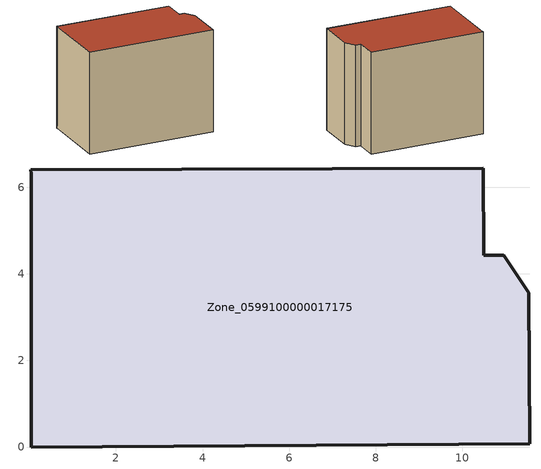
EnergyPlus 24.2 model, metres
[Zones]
Zone_0599100000017175
 floor ground (C_G): 10.96,4.43 11.53,3.56 11.55,0.07 0.04,0 0.04,6.31 0.04,6.4 10.48,6.44 10.49,4.42 z0
 wall outside (C_F): 0.04,6.31 0.04,0 11.55,0.07 11.53,3.56 10.96,4.43 10.49,4.42 10.48,6.44 0.04,6.4 0.04,6.31 z0:9.23
 roof outside (C_R): 11.53,3.56 10.96,4.43 10.49,4.42 10.48,6.44 0.04,6.4 0.04,6.31 0.04,0 11.55,0.07 z9.23
[BUILDING]
Pand.0599100000017175: North Axis=0; Terrain=City; Loads Convergence Tolerance Value=0.04; Temperature Convergence Tolerance Value=0.4; Solar Distribution=FullExterior; Maximum Number of Warmup Days=25; Minimum Number of Warmup Days=1
[Site:Location]
Rotterdam.The.Hague.AP_ZH_NLD Design_Conditions: Latitude=51.96; Longitude=4.45; Time Zone=1; Elevation=-4.5
[SITE:GROUNDTEMPERATURE:BUILDINGSURFACE]
18, 18, 18, 18, 18, 18, 18, 18, 18, 18, 18, 18
[MATERIAL] Thermal Absorptance=0.9; Solar Absorptance=0.7; Visible Absorptance=0.7
Name | Roughness | Thickness | Conductivity | Density | Specific Heat
G.D.1965 | MediumSmooth | 0.15 | 1 | 540 | 1210
F.D.1965 | Rough | 0.3 | 0.857143 | 1920 | 840
R.D.1965 | MediumRough | 0.2 | 0.08 | 1500 | 1000
[CONSTRUCTION]
C_G: G.D.1965
C_F: F.D.1965
C_R: R.D.1965
[ZONE]
Zone_0599100000017175: Type=1; Multiplier=1; Ceiling Height=Autocalculate; Volume=Autocalculate; Floor Area=autocalculate; Part of Total Floor Area=Yes
[ZONEINFILTRATION:DESIGNFLOWRATE]
Infil_Zone_0599100000017175: Zone or ZoneList or Space or SpaceList=Zone_0599100000017175; Schedule=AlwaysOn; Design Flow Rate Calculation Method=Flow/Area; Flow Rate per Floor Area=0.0042; Constant Term Coefficient=1; Temperature Term Coefficient=0; Velocity Term Coefficient=0; Velocity Squared Term Coefficient=0
[HVACTEMPLATE:ZONE:IDEALLOADSAIRSYSTEM]
Zone_0599100000017175: Maximum Heating Supply Air Temperature=50; Minimum Cooling Supply Air Temperature=13; Maximum Heating Supply Air Humidity Ratio=0.0156; Minimum Cooling Supply Air Humidity Ratio=0.0077; Heating Limit=NoLimit; Cooling Limit=NoLimit; Dehumidification Control Type=ConstantSensibleHeatRatio; Cooling Sensible Heat Ratio=0.7; Dehumidification Setpoint=60; Humidification Control Type=None; Humidification Setpoint=30; Outdoor Air Method=None; Outdoor Air Flow Rate per Person=0.00944; Outdoor Air Flow Rate per Zone Floor Area=0; Outdoor Air Flow Rate per Zone=0; Demand Controlled Ventilation Type=None; Outdoor Air Economizer Type=NoEconomizer; Heat Recovery Type=None; Sensible Heat Recovery Effectiveness=0.7; Latent Heat Recovery Effectiveness=0.65
[ZONECONTROL:THERMOSTAT]
ThermostatControl_Zone_0599100000017175: Zone or ZoneList=Zone_0599100000017175; Control Type Schedule=DualSetpointControlType; Control 1=Thermostat_Zone_0599100000017175; Temperature Difference Between Cutout And Setpoint=0
[THERMOSTATSETPOINT:DUALSETPOINT]
Thermostat_Zone_0599100000017175: Heating Setpoint Temperature Schedule=HeatingSetpoint_Zone_0599100000017175; Cooling Setpoint Temperature Schedule=CoolingSetpoint_Zone_0599100000017175
[SCHEDULE:COMPACT]
HeatingSetpoint_Zone_0599100000017175: Through: 12/31, For: AllDays, Until: 24:00, 21
CoolingSetpoint_Zone_0599100000017175: Through: 12/31, For: AllDays, Until: 24:00, 24
DualSetpointControlType: Through: 12/31, For: AllDays, Until: 24:00, 4
AlwaysOn: Through: 12/31, For: AllDays, Until: 24:00, 1
